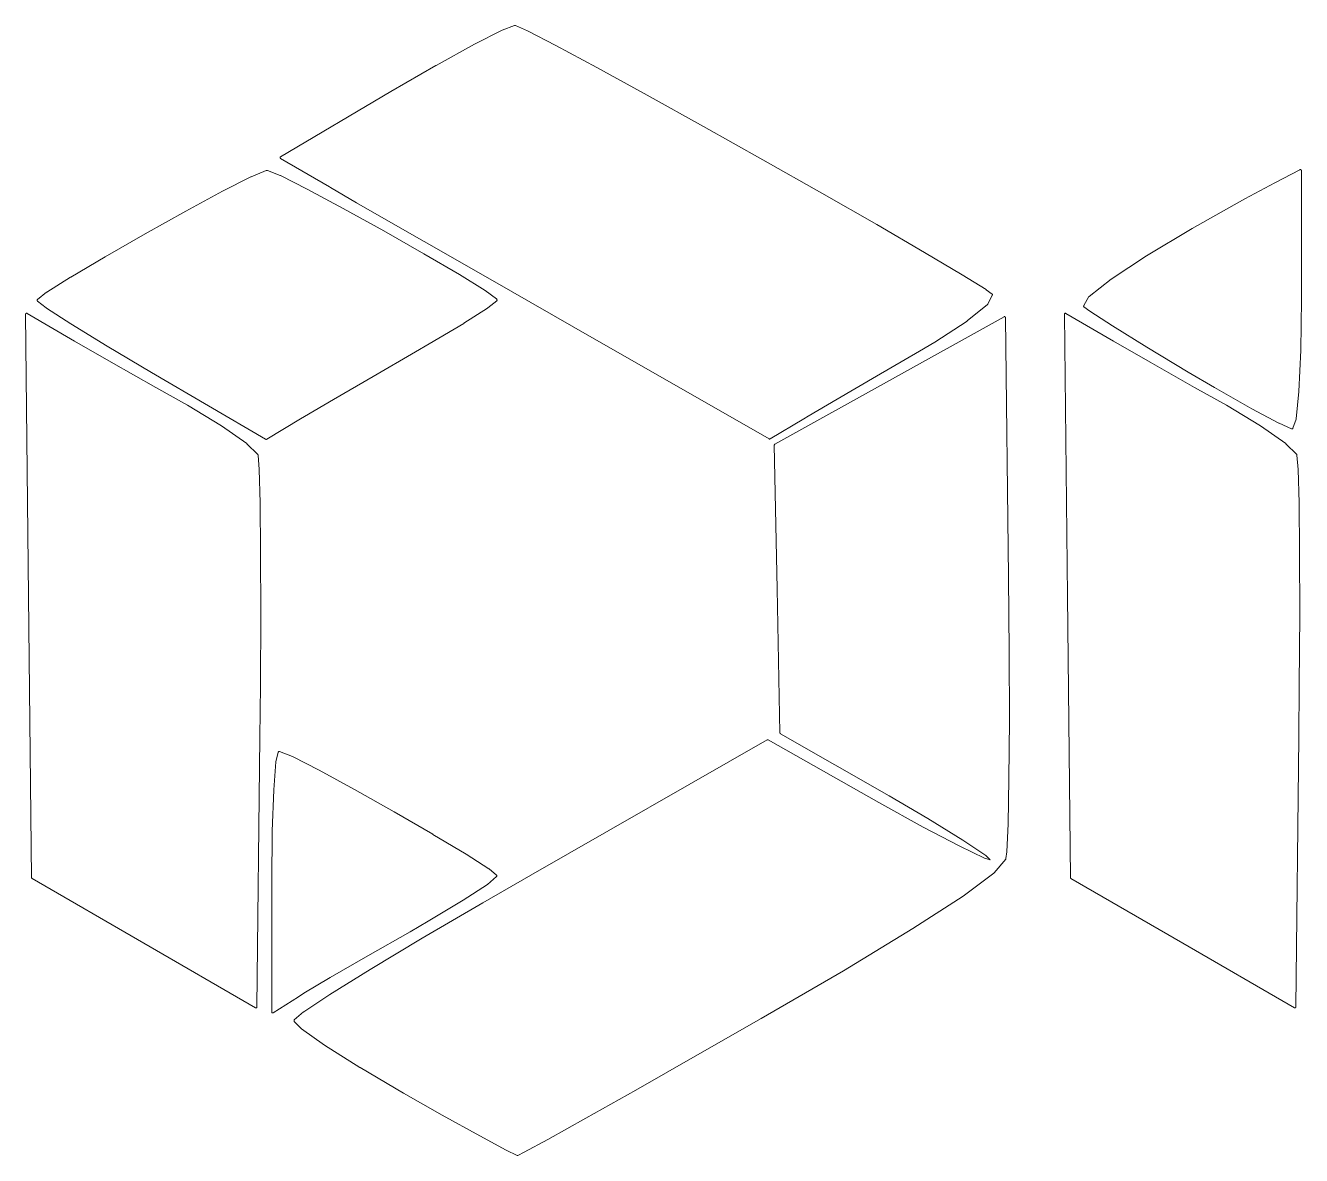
# Model space of a CAD drawing. Header units: millimetres. Extents: x 4 to 206, y 2 to 189.
# Drawn here: x 55.84 to 83.12, y 102.69 to 126.84 of the extents above; entities that cross this region are included whole.
import ezdxf

# ---------------------------------------------------------------- set-up
doc = ezdxf.new("R2010")
doc.units = ezdxf.units.MM
doc.layers.add('Engraving', color=173, linetype='Continuous', lineweight=0, true_color=0x3866dc)

msp = doc.modelspace()

# ---------------------------------------------------------------- linework, layer by layer
at = {"layer": 'Engraving', "linetype": 'Continuous'}
for p, q in [((65.446, 126.443), (66.038, 126.742)), ((66.038, 126.743), (66.3, 126.841)), ((66.038, 126.742), (66.038, 126.743)), ((66.038, 126.743), (66.038, 126.743)), ((66.3, 126.841), (66.3, 126.841)), ((66.3, 126.841), (66.3, 126.841)), ((66.3, 126.841), (66.305, 126.841)), ((66.305, 126.841), (66.309, 126.842)), ((66.309, 126.842), (66.309, 126.842)), ((66.309, 126.842), (66.313, 126.841)), ((66.309, 126.842), (66.309, 126.842)), ((66.313, 126.841), (66.313, 126.841)), ((66.313, 126.841), (66.313, 126.84)), ((66.313, 126.84), (66.317, 126.84)), ((66.317, 126.84), (66.575, 126.729)), ((66.575, 126.729), (66.575, 126.729)), ((66.575, 126.729), (66.58, 126.728)), ((66.58, 126.728), (67.181, 126.418)), ((64.621, 125.99), (65.441, 126.443)), ((65.441, 126.443), (65.441, 126.443)), ((65.441, 126.443), (65.446, 126.443)), ((67.181, 126.418), (67.181, 126.418)), ((67.181, 126.418), (67.181, 126.418)), ((67.181, 126.418), (68.057, 125.947)), ((63.656, 125.433), (64.616, 125.99)), ((64.616, 125.99), (64.616, 125.99)), ((64.616, 125.99), (64.621, 125.99)), ((68.057, 125.947), (68.057, 125.947)), ((68.057, 125.947), (68.057, 125.947)), ((68.057, 125.947), (69.136, 125.356)), ((61.299, 124.036), (63.656, 125.433)), ((63.656, 125.433), (63.656, 125.433)), ((63.656, 125.433), (63.656, 125.433)), ((69.136, 125.356), (69.136, 125.356)), ((69.136, 125.356), (69.136, 125.356)), ((69.136, 125.356), (70.342, 124.685)), ((70.342, 124.685), (70.342, 124.685)), ((70.342, 124.685), (70.342, 124.685)), ((70.342, 124.685), (71.611, 123.973)), ((61.286, 124.018), (61.29, 124.022)), ((61.29, 124.014), (61.286, 124.018)), ((61.286, 124.018), (61.286, 124.018)), ((61.286, 124.018), (61.286, 124.018)), ((61.29, 124.028), (61.295, 124.032)), ((61.29, 124.025), (61.29, 124.028)), ((61.29, 124.022), (61.29, 124.025)), ((61.29, 124.025), (61.29, 124.025)), ((61.29, 124.025), (61.29, 124.025)), ((61.29, 124.011), (61.29, 124.014)), ((61.29, 124.008), (61.29, 124.011)), ((61.29, 124.011), (61.29, 124.011)), ((61.29, 124.011), (61.29, 124.011)), ((61.295, 124.005), (61.29, 124.008)), ((61.295, 124.034), (61.299, 124.036)), ((61.295, 124.032), (61.295, 124.034)), ((61.295, 124.032), (61.295, 124.032)), ((61.295, 124.032), (61.295, 124.032)), ((61.295, 124.004), (61.295, 124.005)), ((61.295, 124.005), (61.295, 124.005)), ((61.295, 124.002), (61.295, 124.004)), ((61.299, 124), (61.295, 124.002)), ((62.344, 123.391), (61.299, 124)), ((71.611, 123.973), (71.611, 123.973)), ((71.611, 123.973), (71.611, 123.973)), ((71.611, 123.973), (72.868, 123.261)), ((60.059, 123.298), (60.664, 123.606)), ((60.664, 123.606), (60.668, 123.607)), ((60.664, 123.606), (60.664, 123.606)), ((60.668, 123.607), (60.986, 123.742)), ((60.986, 123.742), (60.99, 123.743)), ((60.99, 123.744), (61.007, 123.746)), ((60.99, 123.743), (60.99, 123.744)), ((61.007, 123.746), (61.007, 123.746)), ((61.007, 123.746), (61.011, 123.746)), ((61.011, 123.746), (61.015, 123.745)), ((61.011, 123.746), (61.011, 123.746)), ((61.015, 123.745), (61.015, 123.745)), ((61.015, 123.745), (61.015, 123.744)), ((61.015, 123.744), (61.29, 123.636)), ((61.29, 123.636), (61.29, 123.635)), ((61.29, 123.635), (61.295, 123.635)), ((61.295, 123.635), (61.866, 123.345)), ((82.554, 123.479), (83.091, 123.76)), ((83.091, 123.76), (83.095, 123.761)), ((83.095, 123.761), (83.1, 123.763)), ((83.1, 123.763), (83.1, 123.763)), ((83.1, 123.763), (83.1, 123.763)), ((83.1, 123.763), (83.104, 123.763)), ((83.104, 123.763), (83.108, 123.763)), ((83.108, 123.763), (83.108, 123.762)), ((83.108, 123.762), (83.108, 123.762)), ((83.108, 123.762), (83.112, 123.761)), ((83.112, 123.761), (83.112, 123.76)), ((83.112, 123.76), (83.112, 123.76)), ((83.112, 123.76), (83.112, 123.76)), ((83.112, 123.76), (83.116, 123.757)), ((83.116, 123.757), (83.121, 123.755)), ((83.121, 123.755), (83.121, 123.755)), ((83.121, 123.755), (83.121, 123.755)), ((83.121, 123.755), (83.121, 123.752)), ((83.121, 123.752), (83.121, 123.749)), ((83.121, 123.749), (83.121, 123.748)), ((83.121, 123.748), (83.125, 123.748)), ((83.125, 123.748), (83.125, 123.745)), ((83.125, 123.745), (83.125, 123.741)), ((83.125, 123.741), (83.125, 120.986)), ((61.866, 123.345), (61.866, 123.345)), ((61.866, 123.345), (61.866, 123.345)), ((61.866, 123.345), (62.636, 122.933)), ((62.365, 123.378), (62.344, 123.391)), ((62.344, 123.391), (62.344, 123.391)), ((62.924, 123.055), (62.365, 123.378)), ((62.365, 123.378), (62.365, 123.378)), ((62.365, 123.378), (62.365, 123.378)), ((81.915, 123.138), (82.554, 123.479)), ((82.554, 123.479), (82.554, 123.479)), ((82.554, 123.479), (82.554, 123.479)), ((59.272, 122.872), (60.059, 123.298)), ((60.059, 123.298), (60.059, 123.298)), ((60.059, 123.298), (60.059, 123.298)), ((63.808, 122.547), (62.924, 123.055)), ((62.924, 123.055), (62.924, 123.055)), ((62.924, 123.055), (62.924, 123.055)), ((72.868, 123.261), (72.868, 123.261)), ((72.868, 123.261), (72.868, 123.261)), ((72.868, 123.261), (74.044, 122.587)), ((80.789, 122.504), (81.915, 123.138)), ((81.915, 123.138), (81.915, 123.138)), ((81.915, 123.138), (81.915, 123.138)), ((58.4, 122.387), (59.272, 122.872)), ((59.272, 122.872), (59.272, 122.872)), ((59.272, 122.872), (59.272, 122.872)), ((62.636, 122.933), (62.636, 122.933)), ((62.636, 122.933), (62.636, 122.932)), ((62.636, 122.932), (63.503, 122.453)), ((64.934, 121.902), (63.808, 122.547)), ((63.808, 122.547), (63.808, 122.547)), ((63.808, 122.547), (63.808, 122.547)), ((74.044, 122.587), (74.044, 122.587)), ((74.044, 122.587), (74.044, 122.587)), ((74.044, 122.587), (75.068, 121.992)), ((79.812, 121.916), (80.789, 122.504)), ((80.789, 122.504), (80.789, 122.504)), ((80.789, 122.504), (80.789, 122.504)), ((57.545, 121.9), (58.4, 122.387)), ((58.4, 122.387), (58.4, 122.387)), ((58.4, 122.387), (58.4, 122.387)), ((63.503, 122.453), (63.503, 122.453)), ((63.503, 122.453), (63.503, 122.453)), ((63.503, 122.453), (64.362, 121.964)), ((64.362, 121.964), (64.362, 121.964)), ((64.362, 121.964), (64.362, 121.964)), ((64.362, 121.964), (65.12, 121.521)), ((75.068, 121.992), (75.068, 121.992)), ((75.068, 121.992), (75.068, 121.992)), ((75.068, 121.992), (75.872, 121.515)), ((56.813, 121.466), (57.545, 121.9)), ((57.545, 121.9), (57.545, 121.9)), ((57.545, 121.9), (57.545, 121.9)), ((66.212, 121.168), (64.934, 121.902)), ((64.934, 121.902), (64.934, 121.902)), ((64.934, 121.902), (64.934, 121.902)), ((79.054, 121.417), (79.812, 121.916)), ((79.812, 121.916), (79.812, 121.916)), ((79.812, 121.916), (79.812, 121.916)), ((56.297, 121.143), (56.809, 121.466)), ((56.809, 121.466), (56.809, 121.466)), ((56.809, 121.466), (56.813, 121.466)), ((65.12, 121.521), (65.12, 121.521)), ((65.12, 121.521), (65.12, 121.521)), ((65.12, 121.521), (65.67, 121.181)), ((75.872, 121.515), (75.872, 121.515)), ((75.872, 121.515), (75.872, 121.515)), ((75.872, 121.515), (76.38, 121.196)), ((78.589, 121.051), (79.054, 121.417)), ((79.054, 121.417), (79.054, 121.417)), ((79.054, 121.417), (79.054, 121.417)), ((56.098, 120.986), (56.293, 121.142)), ((56.293, 121.142), (56.297, 121.142)), ((56.297, 121.142), (56.297, 121.143)), ((65.67, 121.181), (65.67, 121.181)), ((65.67, 121.181), (65.674, 121.18)), ((65.674, 121.18), (65.915, 121.001)), ((67.566, 120.394), (66.212, 121.168)), ((66.212, 121.168), (66.212, 121.168)), ((76.38, 121.196), (76.38, 121.196)), ((76.38, 121.196), (76.38, 121.195)), ((76.38, 121.195), (76.511, 121.101)), ((56.094, 120.981), (56.098, 120.983)), ((56.094, 120.98), (56.094, 120.981)), ((56.094, 120.977), (56.094, 120.98)), ((56.094, 120.98), (56.094, 120.98)), ((56.094, 120.974), (56.094, 120.977)), ((56.094, 120.973), (56.094, 120.974)), ((56.094, 120.974), (56.094, 120.974)), ((56.094, 120.97), (56.094, 120.973)), ((56.094, 120.967), (56.094, 120.97)), ((56.094, 120.966), (56.094, 120.967)), ((56.094, 120.963), (56.094, 120.966)), ((56.094, 120.966), (56.094, 120.966)), ((56.094, 120.96), (56.094, 120.963)), ((56.094, 120.959), (56.094, 120.96)), ((56.098, 120.957), (56.094, 120.959)), ((56.094, 120.959), (56.094, 120.959)), ((56.098, 120.983), (56.098, 120.986)), ((56.098, 120.986), (56.098, 120.986)), ((56.098, 120.986), (56.098, 120.986)), ((56.098, 120.954), (56.098, 120.957)), ((56.098, 120.953), (56.098, 120.954)), ((56.098, 120.954), (56.098, 120.954)), ((56.289, 120.804), (56.098, 120.953)), ((65.92, 120.959), (65.729, 120.804)), ((65.915, 121.001), (65.915, 120.999)), ((65.915, 120.999), (65.92, 120.998)), ((65.92, 120.998), (65.92, 120.997)), ((65.92, 120.997), (65.92, 120.996)), ((65.92, 120.996), (65.92, 120.993)), ((65.92, 120.993), (65.92, 120.992)), ((65.92, 120.992), (65.924, 120.983)), ((65.924, 120.962), (65.92, 120.96)), ((65.92, 120.96), (65.92, 120.959)), ((65.924, 120.983), (65.924, 120.981)), ((65.924, 120.981), (65.928, 120.978)), ((65.928, 120.969), (65.924, 120.966)), ((65.924, 120.966), (65.924, 120.964)), ((65.924, 120.964), (65.924, 120.963)), ((65.924, 120.963), (65.924, 120.962)), ((65.928, 120.978), (65.928, 120.977)), ((65.928, 120.977), (65.928, 120.976)), ((65.928, 120.976), (65.928, 120.974)), ((65.928, 120.974), (65.928, 120.971)), ((65.928, 120.971), (65.928, 120.97)), ((65.928, 120.97), (65.928, 120.969)), ((76.414, 120.879), (75.978, 120.527)), ((76.418, 120.882), (76.414, 120.88)), ((76.414, 120.88), (76.414, 120.88)), ((76.414, 120.88), (76.414, 120.879)), ((76.515, 121.075), (76.418, 120.886)), ((76.418, 120.886), (76.418, 120.885)), ((76.418, 120.885), (76.418, 120.885)), ((76.418, 120.885), (76.418, 120.882)), ((76.511, 121.101), (76.511, 121.101)), ((76.511, 121.101), (76.511, 121.101)), ((76.511, 121.101), (76.515, 121.099)), ((76.515, 121.099), (76.515, 121.096)), ((76.515, 121.096), (76.515, 121.096)), ((76.515, 121.096), (76.515, 121.096)), ((76.515, 121.096), (76.52, 121.093)), ((76.52, 121.079), (76.515, 121.075)), ((76.515, 121.075), (76.515, 121.075)), ((76.515, 121.075), (76.515, 121.075)), ((76.52, 121.093), (76.52, 121.09)), ((76.52, 121.09), (76.52, 121.089)), ((76.52, 121.089), (76.52, 121.089)), ((76.52, 121.089), (76.52, 121.086)), ((76.52, 121.086), (76.52, 121.082)), ((76.52, 121.082), (76.52, 121.082)), ((76.52, 121.082), (76.52, 121.082)), ((76.52, 121.082), (76.52, 121.079)), ((78.466, 120.85), (78.47, 120.853)), ((78.47, 120.857), (78.58, 121.046)), ((78.47, 120.856), (78.47, 120.857)), ((78.47, 120.857), (78.47, 120.857)), ((78.47, 120.853), (78.47, 120.856)), ((78.58, 121.046), (78.585, 121.048)), ((78.58, 121.046), (78.58, 121.046)), ((78.58, 121.046), (78.58, 121.046)), ((78.585, 121.048), (78.585, 121.051)), ((78.585, 121.051), (78.589, 121.051)), ((78.589, 121.051), (78.589, 121.051)), ((83.125, 120.986), (83.108, 119.904)), ((83.125, 120.986), (83.125, 120.986)), ((83.125, 120.986), (83.125, 120.986)), ((55.844, 120.677), (55.849, 120.68)), ((55.844, 120.674), (55.844, 120.677)), ((55.844, 120.677), (55.844, 120.677)), ((55.844, 120.677), (55.844, 120.677)), ((55.844, 120.67), (55.844, 120.674)), ((55.971, 108.625), (55.844, 120.67)), ((55.844, 120.67), (55.844, 120.67)), ((55.844, 120.67), (55.844, 120.67)), ((55.849, 120.684), (55.853, 120.686)), ((55.849, 120.683), (55.849, 120.684)), ((55.849, 120.684), (55.849, 120.684)), ((55.849, 120.68), (55.849, 120.683)), ((55.853, 120.686), (55.857, 120.688)), ((55.857, 120.69), (55.861, 120.691)), ((55.857, 120.688), (55.857, 120.69)), ((55.857, 120.688), (55.857, 120.688)), ((55.857, 120.688), (55.857, 120.688)), ((55.861, 120.691), (55.861, 120.691)), ((55.861, 120.691), (55.861, 120.691)), ((55.861, 120.691), (55.866, 120.691)), ((55.866, 120.691), (55.87, 120.691)), ((55.87, 120.691), (55.87, 120.691)), ((55.87, 120.691), (55.874, 120.69)), ((55.87, 120.691), (55.87, 120.691)), ((55.874, 120.69), (55.878, 120.688)), ((55.878, 120.688), (55.878, 120.688)), ((55.878, 120.688), (55.878, 120.688)), ((55.878, 120.688), (56.894, 120.096)), ((56.289, 120.803), (56.289, 120.804)), ((56.293, 120.803), (56.289, 120.803)), ((56.813, 120.465), (56.293, 120.803)), ((65.725, 120.803), (65.213, 120.476)), ((65.729, 120.804), (65.725, 120.804)), ((65.725, 120.804), (65.725, 120.803)), ((74.315, 119.255), (76.765, 120.618)), ((76.765, 120.619), (76.769, 120.62)), ((76.765, 120.618), (76.765, 120.619)), ((76.769, 120.62), (76.769, 120.62)), ((76.769, 120.62), (76.769, 120.62)), ((76.769, 120.62), (76.773, 120.62)), ((76.773, 120.62), (76.778, 120.62)), ((76.778, 120.62), (76.778, 120.62)), ((76.778, 120.62), (76.778, 120.62)), ((76.778, 120.62), (76.782, 120.619)), ((76.782, 120.619), (76.782, 120.618)), ((76.782, 120.618), (76.782, 120.618)), ((76.782, 120.618), (76.786, 120.618)), ((76.786, 120.618), (76.786, 120.616)), ((76.786, 120.616), (76.79, 120.613)), ((76.79, 120.613), (76.79, 120.613)), ((76.79, 120.613), (76.79, 120.613)), ((76.79, 120.613), (76.79, 120.61)), ((76.79, 120.61), (76.795, 120.607)), ((76.795, 120.607), (76.795, 120.607)), ((76.795, 120.607), (76.795, 120.606)), ((76.795, 120.606), (76.795, 120.603)), ((76.795, 120.603), (76.795, 120.6)), ((76.795, 120.6), (76.862, 115.057)), ((78.056, 120.67), (78.06, 120.674)), ((78.123, 114.647), (78.056, 120.67)), ((78.056, 120.67), (78.056, 120.67)), ((78.056, 120.67), (78.056, 120.67)), ((78.06, 120.68), (78.064, 120.683)), ((78.06, 120.677), (78.06, 120.68)), ((78.06, 120.674), (78.06, 120.677)), ((78.06, 120.677), (78.06, 120.677)), ((78.06, 120.677), (78.06, 120.677)), ((78.064, 120.686), (78.068, 120.688)), ((78.064, 120.684), (78.064, 120.686)), ((78.064, 120.683), (78.064, 120.684)), ((78.064, 120.684), (78.064, 120.684)), ((78.068, 120.688), (78.072, 120.69)), ((78.068, 120.688), (78.068, 120.688)), ((78.068, 120.688), (78.068, 120.688)), ((78.072, 120.69), (78.077, 120.691)), ((78.077, 120.691), (78.077, 120.691)), ((78.077, 120.691), (78.077, 120.691)), ((78.077, 120.691), (78.077, 120.691)), ((78.077, 120.691), (78.081, 120.691)), ((78.081, 120.691), (78.081, 120.691)), ((78.081, 120.691), (78.085, 120.69)), ((78.081, 120.691), (78.081, 120.691)), ((78.085, 120.69), (78.089, 120.688)), ((78.089, 120.688), (78.089, 120.688)), ((78.089, 120.688), (78.089, 120.688)), ((78.089, 120.688), (79.109, 120.096)), ((78.466, 120.849), (78.466, 120.85)), ((78.466, 120.85), (78.466, 120.85)), ((78.466, 120.846), (78.466, 120.849)), ((78.466, 120.843), (78.466, 120.846)), ((78.466, 120.842), (78.466, 120.843)), ((78.47, 120.839), (78.466, 120.842)), ((78.466, 120.842), (78.466, 120.842)), ((78.47, 120.836), (78.47, 120.839)), ((78.47, 120.835), (78.47, 120.836)), ((78.47, 120.836), (78.47, 120.836)), ((78.47, 120.833), (78.47, 120.835)), ((78.474, 120.831), (78.47, 120.833)), ((78.474, 120.83), (78.474, 120.831)), ((78.601, 120.735), (78.474, 120.83)), ((78.474, 120.83), (78.474, 120.83)), ((78.601, 120.734), (78.601, 120.735)), ((78.601, 120.735), (78.601, 120.735)), ((79.084, 120.421), (78.601, 120.734)), ((56.813, 120.464), (56.813, 120.465)), ((56.813, 120.465), (56.813, 120.465)), ((57.592, 119.988), (56.813, 120.464)), ((65.213, 120.475), (64.477, 120.035)), ((65.213, 120.476), (65.213, 120.475)), ((65.213, 120.475), (65.213, 120.475)), ((71.742, 118.006), (67.566, 120.394)), ((67.566, 120.394), (67.566, 120.394)), ((75.978, 120.525), (75.288, 120.073)), ((75.978, 120.527), (75.978, 120.526)), ((75.978, 120.526), (75.978, 120.525)), ((79.816, 119.967), (79.084, 120.421)), ((79.084, 120.421), (79.084, 120.421)), ((79.084, 120.421), (79.084, 120.421)), ((56.894, 120.096), (57.677, 119.648)), ((64.477, 120.035), (64.477, 120.035)), ((64.477, 120.035), (64.477, 120.034)), ((75.284, 120.073), (74.958, 119.878)), ((75.288, 120.073), (75.284, 120.073)), ((75.284, 120.073), (75.284, 120.073)), ((79.109, 120.096), (79.888, 119.648)), ((58.54, 119.424), (57.592, 119.988)), ((57.592, 119.988), (57.592, 119.988)), ((57.592, 119.988), (57.592, 119.988)), ((64.185, 119.864), (63.275, 119.336)), ((64.477, 120.034), (64.185, 119.864)), ((64.185, 119.864), (64.185, 119.864)), ((64.185, 119.864), (64.185, 119.864)), ((74.958, 119.878), (74.04, 119.348)), ((74.958, 119.878), (74.958, 119.878)), ((74.958, 119.878), (74.958, 119.878)), ((80.704, 119.434), (79.816, 119.967)), ((79.816, 119.967), (79.816, 119.967)), ((79.816, 119.967), (79.816, 119.967)), ((83.108, 119.903), (83.07, 119.022)), ((83.108, 119.904), (83.108, 119.904)), ((83.108, 119.904), (83.108, 119.903)), ((57.677, 119.648), (58.629, 119.107)), ((79.888, 119.648), (80.84, 119.107)), ((60.977, 117.997), (58.54, 119.424)), ((58.54, 119.424), (58.54, 119.424)), ((58.54, 119.424), (58.54, 119.424)), ((63.275, 119.336), (62.429, 118.845)), ((63.275, 119.336), (63.275, 119.336)), ((71.865, 117.891), (74.315, 119.255)), ((74.04, 119.348), (73.198, 118.856)), ((74.04, 119.348), (74.04, 119.348)), ((74.315, 119.255), (74.315, 119.255)), ((81.267, 119.104), (80.704, 119.434)), ((80.704, 119.434), (80.704, 119.434)), ((80.704, 119.434), (80.704, 119.434)), ((58.629, 119.107), (58.629, 119.107)), ((58.629, 119.107), (59.31, 118.723)), ((80.84, 119.107), (80.84, 119.107)), ((80.84, 119.107), (81.521, 118.723)), ((82.063, 118.651), (81.267, 119.104)), ((81.267, 119.104), (81.267, 119.104)), ((81.267, 119.104), (81.267, 119.104)), ((83.07, 119.021), (83.011, 118.436)), ((83.07, 119.022), (83.07, 119.022)), ((83.07, 119.022), (83.07, 119.021)), ((59.31, 118.723), (59.31, 118.723)), ((59.31, 118.723), (59.31, 118.723)), ((59.31, 118.723), (60.034, 118.287)), ((62.429, 118.845), (61.811, 118.481)), ((73.198, 118.856), (72.576, 118.491)), ((73.198, 118.856), (73.198, 118.856)), ((81.521, 118.723), (81.521, 118.723)), ((81.521, 118.723), (81.521, 118.723)), ((81.521, 118.723), (82.249, 118.287)), ((61.726, 118.432), (61.003, 117.997)), ((61.811, 118.481), (61.726, 118.432)), ((72.483, 118.436), (71.763, 118.006)), ((72.576, 118.491), (72.483, 118.436)), ((82.643, 118.339), (82.063, 118.651)), ((82.063, 118.651), (82.063, 118.651)), ((82.063, 118.651), (82.063, 118.651)), ((83.011, 118.43), (82.943, 118.233)), ((83.011, 118.436), (83.011, 118.433)), ((83.011, 118.433), (83.011, 118.43)), ((60.034, 118.287), (60.034, 118.287)), ((60.034, 118.287), (60.038, 118.286)), ((60.038, 118.286), (60.575, 117.906)), ((82.249, 118.287), (82.249, 118.287)), ((82.249, 118.287), (82.249, 118.286)), ((82.249, 118.286), (82.791, 117.906)), ((82.647, 118.339), (82.643, 118.339)), ((82.913, 118.22), (82.647, 118.339)), ((82.647, 118.339), (82.647, 118.339)), ((82.918, 118.219), (82.913, 118.22)), ((82.922, 118.218), (82.918, 118.219)), ((82.926, 118.218), (82.922, 118.218)), ((82.922, 118.218), (82.922, 118.218)), ((82.922, 118.218), (82.922, 118.218)), ((82.93, 118.219), (82.926, 118.219)), ((82.926, 118.219), (82.926, 118.218)), ((82.934, 118.221), (82.93, 118.221)), ((82.93, 118.221), (82.93, 118.219)), ((82.93, 118.219), (82.93, 118.219)), ((82.939, 118.224), (82.934, 118.222)), ((82.934, 118.222), (82.934, 118.222)), ((82.934, 118.222), (82.934, 118.221)), ((82.943, 118.228), (82.939, 118.227)), ((82.939, 118.227), (82.939, 118.226)), ((82.939, 118.226), (82.939, 118.224)), ((82.943, 118.233), (82.943, 118.23)), ((82.943, 118.23), (82.943, 118.228)), ((60.575, 117.906), (60.579, 117.904)), ((60.579, 117.904), (60.579, 117.903)), ((60.579, 117.903), (60.812, 117.67)), ((60.981, 117.997), (60.977, 117.997)), ((60.977, 117.997), (60.977, 117.997)), ((60.981, 117.995), (60.981, 117.997)), ((60.986, 117.994), (60.981, 117.995)), ((60.99, 117.994), (60.986, 117.994)), ((60.986, 117.994), (60.986, 117.994)), ((60.986, 117.994), (60.986, 117.994)), ((60.994, 117.994), (60.99, 117.994)), ((60.998, 117.995), (60.994, 117.994)), ((60.994, 117.994), (60.994, 117.994)), ((60.994, 117.994), (60.994, 117.994)), ((61.003, 117.997), (60.998, 117.997)), ((60.998, 117.997), (60.998, 117.997)), ((60.998, 117.997), (60.998, 117.995)), ((71.746, 118.004), (71.742, 118.006)), ((71.742, 118.006), (71.742, 118.006)), ((71.742, 118.006), (71.742, 118.006)), ((71.751, 118.003), (71.746, 118.004)), ((71.755, 118.003), (71.751, 118.003)), ((71.751, 118.003), (71.751, 118.003)), ((71.751, 118.003), (71.751, 118.003)), ((71.751, 118.003), (71.751, 118.003)), ((71.759, 118.004), (71.755, 118.003)), ((71.755, 118.003), (71.755, 118.003)), ((71.755, 118.003), (71.755, 118.003)), ((71.763, 118.006), (71.759, 118.004)), ((71.763, 118.006), (71.763, 118.006)), ((71.763, 118.006), (71.763, 118.006)), ((71.852, 117.874), (71.856, 117.877)), ((71.856, 117.873), (71.852, 117.874)), ((71.916, 114.797), (71.852, 117.873)), ((71.852, 117.873), (71.856, 117.873)), ((71.856, 117.883), (71.861, 117.886)), ((71.856, 117.881), (71.856, 117.883)), ((71.856, 117.88), (71.856, 117.881)), ((71.856, 117.877), (71.856, 117.88)), ((71.856, 117.88), (71.856, 117.88)), ((71.861, 117.889), (71.865, 117.891)), ((71.861, 117.887), (71.861, 117.889)), ((71.861, 117.886), (71.861, 117.887)), ((71.861, 117.887), (71.861, 117.887)), ((71.865, 117.891), (71.865, 117.891)), ((71.865, 117.891), (71.865, 117.891)), ((82.791, 117.906), (82.791, 117.904)), ((82.791, 117.904), (82.791, 117.903)), ((82.791, 117.903), (83.023, 117.67)), ((60.812, 117.67), (60.812, 117.667)), ((60.812, 117.667), (60.816, 117.664)), ((60.816, 117.664), (60.816, 117.664)), ((60.816, 117.664), (60.816, 117.664)), ((60.816, 117.664), (60.816, 117.661)), ((60.816, 117.661), (60.816, 117.657)), ((60.816, 117.657), (60.842, 117.351)), ((83.023, 117.67), (83.028, 117.667)), ((83.028, 117.667), (83.028, 117.664)), ((83.028, 117.664), (83.028, 117.664)), ((83.028, 117.664), (83.028, 117.664)), ((83.028, 117.664), (83.028, 117.661)), ((83.028, 117.661), (83.028, 117.657)), ((83.028, 117.657), (83.057, 117.351)), ((60.842, 117.351), (60.842, 117.351)), ((60.842, 117.351), (60.842, 117.35)), ((60.842, 117.35), (60.863, 116.636)), ((83.057, 117.351), (83.057, 117.351)), ((83.057, 117.351), (83.057, 117.35)), ((83.057, 117.35), (83.074, 116.636)), ((60.863, 116.636), (60.863, 116.636)), ((60.863, 116.636), (60.863, 116.636)), ((60.863, 116.636), (60.871, 115.583)), ((83.074, 116.636), (83.074, 116.636)), ((83.074, 116.636), (83.074, 116.636)), ((83.074, 116.636), (83.083, 115.583)), ((60.871, 115.583), (60.871, 115.583)), ((60.871, 115.583), (60.871, 115.583)), ((60.871, 115.583), (60.876, 114.26)), ((83.083, 115.583), (83.083, 115.583)), ((83.083, 115.583), (83.083, 115.583)), ((83.083, 115.583), (83.087, 114.26)), ((76.862, 115.057), (76.862, 115.057)), ((76.862, 115.057), (76.862, 115.057)), ((76.862, 115.057), (76.875, 113.453)), ((71.975, 111.722), (71.916, 114.797)), ((78.187, 108.625), (78.123, 114.647)), ((78.123, 114.647), (78.123, 114.647)), ((60.876, 114.259), (60.867, 112.736)), ((60.876, 114.26), (60.876, 114.26)), ((60.876, 114.26), (60.876, 114.259)), ((83.087, 114.259), (83.078, 112.736)), ((83.087, 114.26), (83.087, 114.26)), ((83.087, 114.26), (83.087, 114.259)), ((76.875, 113.453), (76.875, 113.453)), ((76.875, 113.453), (76.875, 113.452)), ((76.875, 113.452), (76.879, 111.988)), ((60.867, 112.736), (60.854, 111.625)), ((60.867, 112.736), (60.867, 112.736)), ((60.867, 112.736), (60.867, 112.736)), ((83.078, 112.736), (83.07, 111.625)), ((83.078, 112.736), (83.078, 112.736)), ((83.078, 112.736), (83.078, 112.736)), ((76.879, 111.988), (76.871, 110.739)), ((76.879, 111.988), (76.879, 111.988)), ((76.879, 111.988), (76.879, 111.988)), ((60.854, 111.624), (60.791, 105.862)), ((60.854, 111.625), (60.854, 111.625)), ((60.854, 111.625), (60.854, 111.624)), ((71.975, 111.718), (71.975, 111.722)), ((71.975, 111.715), (71.975, 111.718)), ((71.979, 111.712), (71.975, 111.715)), ((71.975, 111.715), (71.975, 111.715)), ((71.975, 111.715), (71.975, 111.715)), ((71.979, 111.709), (71.979, 111.712)), ((71.979, 111.708), (71.979, 111.709)), ((71.983, 111.706), (71.979, 111.708)), ((71.979, 111.708), (71.979, 111.708)), ((71.988, 111.704), (71.983, 111.706)), ((74.306, 110.373), (71.988, 111.704)), ((83.07, 111.624), (83.006, 105.862)), ((83.07, 111.625), (83.07, 111.625)), ((83.07, 111.625), (83.07, 111.624)), ((61.197, 111.104), (61.248, 111.31)), ((61.248, 111.31), (61.252, 111.313)), ((61.252, 111.317), (61.256, 111.319)), ((61.252, 111.316), (61.252, 111.317)), ((61.252, 111.313), (61.252, 111.316)), ((61.252, 111.316), (61.252, 111.316)), ((61.256, 111.322), (61.261, 111.323)), ((61.256, 111.319), (61.256, 111.322)), ((61.256, 111.322), (61.256, 111.322)), ((61.256, 111.322), (61.256, 111.322)), ((61.261, 111.323), (61.265, 111.325)), ((61.265, 111.325), (61.265, 111.325)), ((61.265, 111.325), (61.265, 111.325)), ((61.265, 111.325), (61.269, 111.325)), ((61.269, 111.325), (61.273, 111.326)), ((61.273, 111.326), (61.273, 111.326)), ((61.273, 111.326), (61.273, 111.325)), ((61.273, 111.326), (61.273, 111.326)), ((61.273, 111.325), (61.278, 111.324)), ((61.278, 111.324), (61.553, 111.214)), ((66.647, 108.683), (71.7, 111.572)), ((71.7, 111.572), (71.704, 111.573)), ((71.704, 111.573), (71.704, 111.575)), ((71.704, 111.575), (71.704, 111.575)), ((71.704, 111.575), (71.704, 111.575)), ((71.704, 111.575), (71.708, 111.575)), ((71.708, 111.575), (71.713, 111.575)), ((71.713, 111.575), (71.713, 111.575)), ((71.713, 111.575), (71.713, 111.575)), ((71.713, 111.575), (71.717, 111.573)), ((71.717, 111.573), (71.721, 111.572)), ((71.721, 111.572), (74.091, 110.231)), ((61.151, 110.507), (61.197, 111.1)), ((61.197, 111.102), (61.197, 111.104)), ((61.197, 111.1), (61.197, 111.102)), ((61.553, 111.214), (61.553, 111.214)), ((61.553, 111.214), (61.553, 111.214)), ((61.553, 111.214), (62.12, 110.922)), ((62.12, 110.922), (62.12, 110.922)), ((62.12, 110.922), (62.12, 110.922)), ((62.12, 110.922), (62.877, 110.509)), ((61.121, 109.619), (61.151, 110.506)), ((61.151, 110.506), (61.151, 110.507)), ((61.151, 110.506), (61.151, 110.506)), ((62.877, 110.509), (62.877, 110.509)), ((62.877, 110.509), (62.881, 110.509)), ((62.881, 110.509), (63.723, 110.033)), ((76.871, 110.739), (76.854, 109.779)), ((76.871, 110.739), (76.871, 110.739)), ((76.871, 110.739), (76.871, 110.739)), ((74.091, 110.231), (74.091, 110.231)), ((74.091, 110.231), (75.034, 109.708)), ((75.136, 109.89), (74.306, 110.373)), ((63.723, 110.033), (63.723, 110.033)), ((63.723, 110.033), (63.723, 110.033)), ((63.723, 110.033), (64.553, 109.553)), ((75.034, 109.708), (75.817, 109.297)), ((75.885, 109.427), (75.136, 109.89)), ((76.854, 109.778), (76.824, 109.181)), ((76.854, 109.779), (76.854, 109.778)), ((76.854, 109.778), (76.854, 109.778)), ((61.108, 108.531), (61.121, 109.618)), ((61.121, 109.618), (61.121, 109.619)), ((61.121, 109.618), (61.121, 109.618)), ((64.553, 109.553), (64.553, 109.552)), ((64.553, 109.552), (64.553, 109.552)), ((64.553, 109.552), (65.264, 109.128)), ((76.376, 109.098), (75.885, 109.427)), ((65.264, 109.128), (65.264, 109.128)), ((65.264, 109.128), (65.264, 109.127)), ((65.264, 109.127), (65.75, 108.816)), ((75.817, 109.297), (76.35, 109.044)), ((76.824, 109.179), (76.807, 109.033)), ((76.824, 109.181), (76.824, 109.18)), ((76.824, 109.18), (76.824, 109.179)), ((76.35, 109.044), (76.469, 109.01)), ((76.469, 109.01), (76.376, 109.098)), ((76.803, 109.022), (76.553, 108.728)), ((76.807, 109.026), (76.803, 109.024)), ((76.803, 109.024), (76.803, 109.022)), ((76.807, 109.033), (76.807, 109.031)), ((76.807, 109.031), (76.807, 109.028)), ((76.807, 109.028), (76.807, 109.027)), ((76.807, 109.027), (76.807, 109.026)), ((55.971, 108.622), (55.971, 108.625)), ((55.976, 108.618), (55.971, 108.622)), ((55.976, 108.615), (55.976, 108.618)), ((55.976, 108.618), (55.976, 108.618)), ((55.976, 108.618), (55.976, 108.618)), ((55.976, 108.612), (55.976, 108.615)), ((55.98, 108.612), (55.976, 108.612)), ((55.976, 108.612), (55.976, 108.612)), ((55.98, 108.61), (55.98, 108.612)), ((55.984, 108.607), (55.98, 108.61)), ((58.371, 107.226), (55.984, 108.607)), ((65.619, 108.091), (66.647, 108.683)), ((65.915, 108.649), (65.725, 108.482)), ((65.75, 108.816), (65.75, 108.816)), ((65.75, 108.816), (65.755, 108.815)), ((65.755, 108.815), (65.915, 108.681)), ((65.915, 108.681), (65.915, 108.679)), ((65.915, 108.679), (65.92, 108.676)), ((65.92, 108.655), (65.915, 108.652)), ((65.915, 108.652), (65.915, 108.649)), ((65.92, 108.676), (65.92, 108.676)), ((65.92, 108.676), (65.92, 108.676)), ((65.92, 108.676), (65.92, 108.673)), ((65.92, 108.673), (65.92, 108.67)), ((65.92, 108.67), (65.92, 108.669)), ((65.92, 108.669), (65.92, 108.669)), ((65.92, 108.669), (65.92, 108.666)), ((65.92, 108.666), (65.92, 108.662)), ((65.92, 108.662), (65.92, 108.662)), ((65.92, 108.662), (65.92, 108.662)), ((65.92, 108.662), (65.92, 108.659)), ((65.92, 108.659), (65.92, 108.655)), ((65.92, 108.655), (65.92, 108.655)), ((65.92, 108.655), (65.92, 108.655)), ((66.647, 108.683), (66.647, 108.683)), ((66.647, 108.683), (66.647, 108.683)), ((76.549, 108.725), (75.889, 108.233)), ((76.553, 108.728), (76.549, 108.727)), ((76.549, 108.727), (76.549, 108.725)), ((78.187, 108.622), (78.187, 108.625)), ((78.187, 108.618), (78.187, 108.622)), ((78.187, 108.615), (78.187, 108.618)), ((78.187, 108.618), (78.187, 108.618)), ((78.187, 108.618), (78.187, 108.618)), ((78.191, 108.612), (78.187, 108.615)), ((78.195, 108.61), (78.191, 108.612)), ((78.191, 108.612), (78.191, 108.612)), ((78.191, 108.612), (78.191, 108.612)), ((78.195, 108.607), (78.195, 108.61)), ((80.586, 107.226), (78.195, 108.607)), ((61.108, 108.53), (61.108, 108.531)), ((61.108, 108.531), (61.108, 108.531)), ((61.108, 105.756), (61.108, 108.53)), ((65.721, 108.48), (65.204, 108.142)), ((65.725, 108.482), (65.721, 108.481)), ((65.721, 108.481), (65.721, 108.48)), ((64.324, 107.33), (65.619, 108.091)), ((65.204, 108.142), (64.456, 107.694)), ((65.204, 108.142), (65.204, 108.142)), ((65.204, 108.142), (65.204, 108.142)), ((65.619, 108.091), (65.619, 108.091)), ((65.619, 108.091), (65.619, 108.091)), ((75.889, 108.232), (74.818, 107.537)), ((75.889, 108.233), (75.889, 108.232)), ((75.889, 108.232), (75.889, 108.232)), ((64.456, 107.694), (64.066, 107.47)), ((64.456, 107.694), (64.456, 107.694)), ((64.456, 107.694), (64.456, 107.694)), ((74.818, 107.537), (73.333, 106.637)), ((74.818, 107.537), (74.818, 107.537)), ((74.818, 107.537), (74.818, 107.537)), ((60.761, 105.844), (58.371, 107.226)), ((64.066, 107.47), (63.161, 106.955)), ((63.216, 106.664), (64.324, 107.33)), ((64.066, 107.47), (64.066, 107.47)), ((64.066, 107.47), (64.066, 107.47)), ((64.324, 107.33), (64.324, 107.33)), ((64.324, 107.33), (64.324, 107.33)), ((82.973, 105.844), (80.586, 107.226)), ((63.161, 106.955), (62.361, 106.49)), ((63.161, 106.955), (63.161, 106.955)), ((62.361, 106.49), (61.794, 106.154)), ((62.352, 106.128), (63.216, 106.663)), ((62.361, 106.49), (62.361, 106.49)), ((63.216, 106.663), (63.216, 106.664)), ((63.216, 106.663), (63.216, 106.663)), ((73.333, 106.636), (71.573, 105.614)), ((73.333, 106.637), (73.333, 106.636)), ((73.333, 106.636), (73.333, 106.636)), ((61.794, 106.154), (61.68, 106.082)), ((61.794, 105.758), (62.352, 106.128)), ((62.352, 106.128), (62.352, 106.128)), ((62.352, 106.128), (62.352, 106.128)), ((60.787, 105.849), (60.783, 105.847)), ((60.791, 105.855), (60.787, 105.852)), ((60.787, 105.852), (60.787, 105.849)), ((60.787, 105.849), (60.787, 105.849)), ((60.787, 105.849), (60.787, 105.849)), ((60.791, 105.862), (60.791, 105.859)), ((60.791, 105.859), (60.791, 105.855)), ((60.791, 105.855), (60.791, 105.855)), ((60.791, 105.855), (60.791, 105.855)), ((61.68, 106.082), (61.142, 105.738)), ((83.002, 105.852), (82.998, 105.849)), ((82.998, 105.849), (82.998, 105.849)), ((82.998, 105.849), (82.998, 105.849)), ((82.998, 105.849), (82.998, 105.847)), ((83.006, 105.862), (83.002, 105.859)), ((83.002, 105.859), (83.002, 105.855)), ((83.002, 105.855), (83.002, 105.855)), ((83.002, 105.855), (83.002, 105.855)), ((83.002, 105.855), (83.002, 105.852)), ((60.761, 105.843), (60.761, 105.844)), ((60.766, 105.842), (60.761, 105.843)), ((60.77, 105.842), (60.766, 105.842)), ((60.766, 105.842), (60.766, 105.842)), ((60.766, 105.842), (60.766, 105.842)), ((60.774, 105.842), (60.77, 105.842)), ((60.778, 105.843), (60.774, 105.842)), ((60.774, 105.842), (60.774, 105.842)), ((60.774, 105.842), (60.774, 105.842)), ((60.783, 105.844), (60.778, 105.843)), ((60.783, 105.847), (60.783, 105.844)), ((60.783, 105.844), (60.783, 105.844)), ((60.783, 105.844), (60.783, 105.844)), ((61.108, 105.755), (61.108, 105.756)), ((61.108, 105.756), (61.108, 105.756)), ((61.108, 105.752), (61.108, 105.755)), ((61.108, 105.749), (61.108, 105.752)), ((61.108, 105.748), (61.108, 105.749)), ((61.108, 105.749), (61.108, 105.749)), ((61.113, 105.746), (61.108, 105.748)), ((61.113, 105.743), (61.113, 105.746)), ((61.113, 105.742), (61.113, 105.743)), ((61.113, 105.743), (61.113, 105.743)), ((61.117, 105.74), (61.113, 105.742)), ((61.117, 105.738), (61.117, 105.74)), ((61.121, 105.738), (61.117, 105.738)), ((61.117, 105.738), (61.117, 105.738)), ((61.121, 105.737), (61.121, 105.738)), ((61.125, 105.736), (61.121, 105.737)), ((61.13, 105.736), (61.125, 105.736)), ((61.125, 105.736), (61.125, 105.736)), ((61.125, 105.736), (61.125, 105.736)), ((61.134, 105.736), (61.13, 105.736)), ((61.138, 105.737), (61.134, 105.736)), ((61.134, 105.736), (61.134, 105.736)), ((61.134, 105.736), (61.134, 105.736)), ((61.142, 105.738), (61.138, 105.738)), ((61.138, 105.738), (61.138, 105.738)), ((61.138, 105.738), (61.138, 105.737)), ((61.587, 105.58), (61.591, 105.581)), ((61.587, 105.578), (61.587, 105.58)), ((61.587, 105.575), (61.587, 105.578)), ((61.591, 105.585), (61.79, 105.756)), ((61.591, 105.584), (61.591, 105.585)), ((61.591, 105.582), (61.591, 105.584)), ((61.591, 105.581), (61.591, 105.582)), ((61.79, 105.756), (61.794, 105.757)), ((61.794, 105.757), (61.794, 105.758)), ((71.573, 105.614), (70.164, 104.807)), ((71.573, 105.614), (71.573, 105.614)), ((71.573, 105.614), (71.573, 105.614)), ((82.977, 105.843), (82.973, 105.844)), ((82.981, 105.842), (82.977, 105.843)), ((82.985, 105.842), (82.981, 105.842)), ((82.981, 105.842), (82.981, 105.842)), ((82.981, 105.842), (82.981, 105.842)), ((82.989, 105.843), (82.985, 105.842)), ((82.985, 105.842), (82.985, 105.842)), ((82.985, 105.842), (82.985, 105.842)), ((82.985, 105.842), (82.985, 105.842)), ((82.994, 105.844), (82.989, 105.843)), ((82.998, 105.847), (82.994, 105.844)), ((82.994, 105.844), (82.994, 105.844)), ((82.994, 105.844), (82.994, 105.844)), ((61.587, 105.574), (61.587, 105.575)), ((61.587, 105.573), (61.587, 105.574)), ((61.587, 105.57), (61.587, 105.573)), ((61.587, 105.568), (61.587, 105.57)), ((61.587, 105.567), (61.587, 105.568)), ((61.587, 105.565), (61.587, 105.567)), ((61.587, 105.563), (61.587, 105.565)), ((61.587, 105.561), (61.587, 105.563)), ((61.587, 105.56), (61.587, 105.561)), ((61.587, 105.559), (61.587, 105.56)), ((61.591, 105.557), (61.587, 105.559)), ((61.591, 105.555), (61.591, 105.557)), ((61.743, 105.396), (61.591, 105.555)), ((61.743, 105.395), (61.743, 105.396)), ((61.747, 105.394), (61.743, 105.395)), ((62.238, 105.044), (61.747, 105.394)), ((62.238, 105.043), (62.238, 105.044)), ((62.238, 105.044), (62.238, 105.044)), ((62.991, 104.567), (62.238, 105.043)), ((70.164, 104.807), (68.894, 104.086)), ((70.164, 104.807), (70.164, 104.807)), ((70.164, 104.807), (70.164, 104.807)), ((62.996, 104.567), (62.991, 104.567)), ((63.927, 104.019), (62.996, 104.567)), ((62.996, 104.567), (62.996, 104.567)), ((64.756, 103.549), (63.927, 104.019)), ((63.927, 104.019), (63.927, 104.019)), ((63.927, 104.019), (63.927, 104.019)), ((68.894, 104.086), (67.824, 103.482)), ((68.894, 104.086), (68.894, 104.086)), ((68.894, 104.086), (68.894, 104.086)), ((65.556, 103.104), (64.756, 103.549)), ((64.756, 103.549), (64.756, 103.549)), ((64.756, 103.549), (64.756, 103.549)), ((67.824, 103.482), (67.011, 103.028)), ((67.824, 103.482), (67.824, 103.482)), ((67.824, 103.482), (67.824, 103.482)), ((66.118, 102.802), (65.556, 103.104)), ((65.556, 103.104), (65.556, 103.104)), ((65.556, 103.104), (65.556, 103.104)), ((67.011, 103.028), (66.508, 102.756)), ((67.011, 103.028), (67.011, 103.028)), ((67.011, 103.028), (67.011, 103.028)), ((66.118, 102.801), (66.118, 102.802)), ((66.118, 102.802), (66.118, 102.802)), ((66.355, 102.69), (66.118, 102.801)), ((66.355, 102.689), (66.355, 102.69)), ((66.36, 102.688), (66.355, 102.689)), ((66.364, 102.688), (66.36, 102.688)), ((66.36, 102.688), (66.36, 102.688)), ((66.36, 102.688), (66.36, 102.688)), ((66.368, 102.688), (66.364, 102.688)), ((66.364, 102.688), (66.364, 102.688)), ((66.372, 102.69), (66.368, 102.689)), ((66.368, 102.689), (66.368, 102.688)), ((66.368, 102.688), (66.368, 102.688)), ((66.508, 102.755), (66.372, 102.69)), ((66.508, 102.756), (66.508, 102.755)), ((66.508, 102.755), (66.508, 102.755))]:
    msp.add_line(p, q, dxfattribs=at)

doc.saveas('drawing.dxf')
